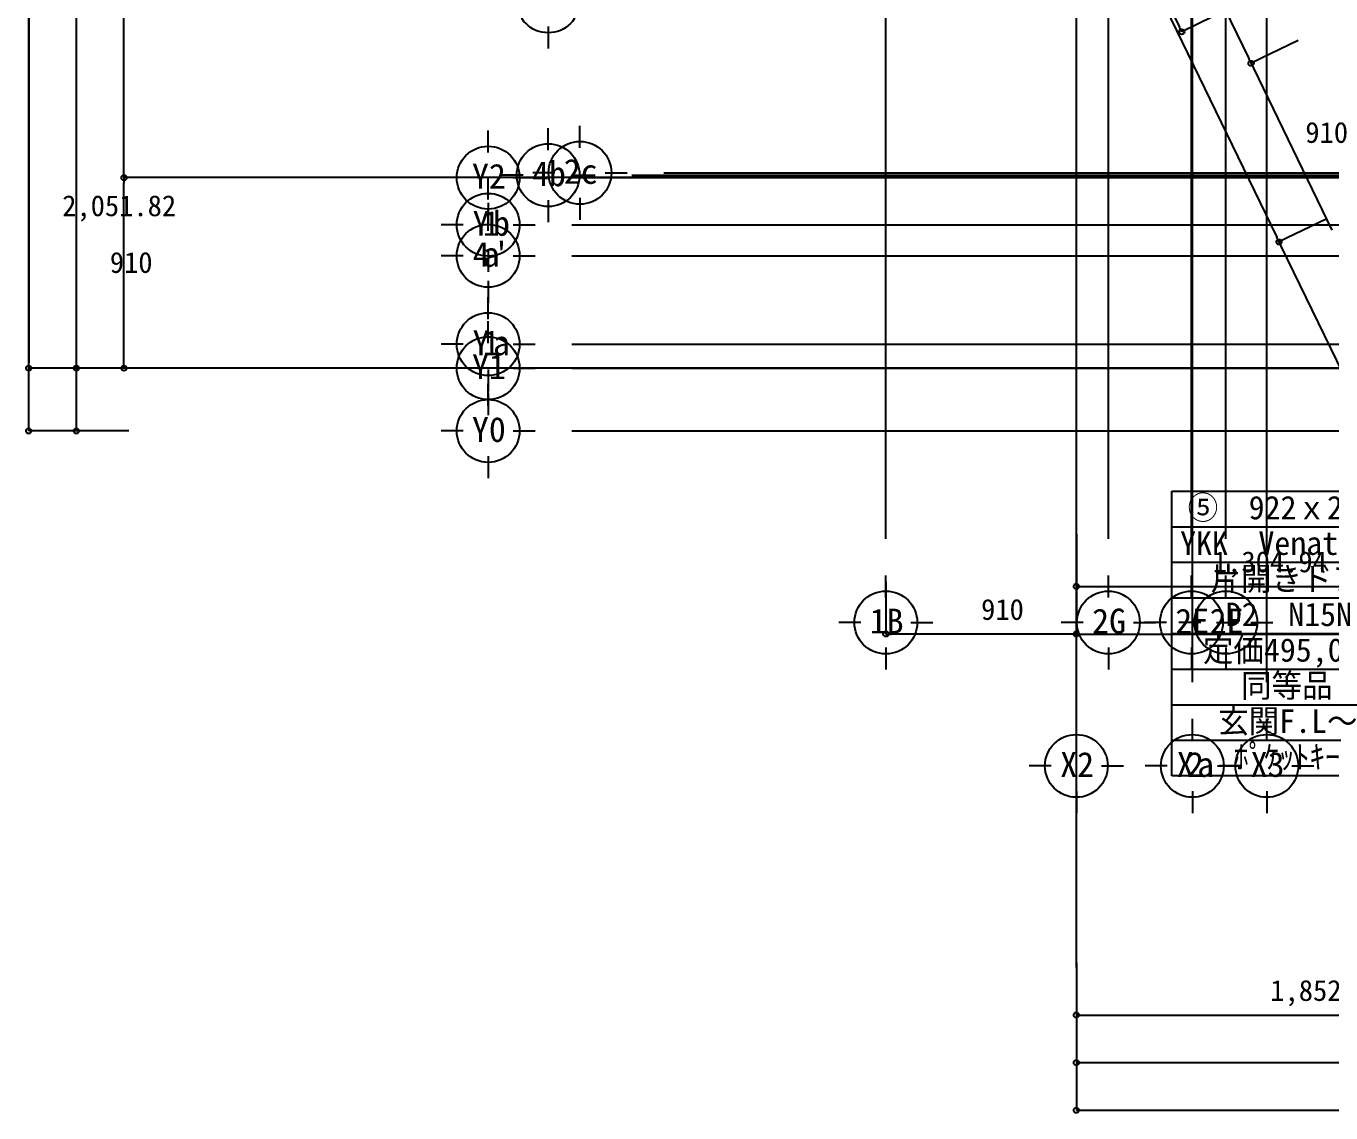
# Model space of a CAD drawing. Header units: metres. Extents: x 10861 to 26950, y 7268 to 22750.
# Drawn here: x 10908 to 17141, y 7268 to 12459 of the extents above; entities that cross this region are included whole.
import ezdxf

# ---------------------------------------------------------------- set-up
doc = ezdxf.new("R2010")
doc.units = ezdxf.units.M

msp = doc.modelspace()

# ---------------------------------------------------------------- linework, layer by layer
at = {"layer": 'GLID'}
for p, q in [((15014.7, 10010), (15014.7, 22205)), ((15924.7, 9325), (15924.7, 22205)), ((16077.5, 10010), (16077.5, 22205)), ((16474.6, 10010), (16474.6, 22205)), ((16478.7, 9325), (16478.7, 22205)), ((16638.6, 10010), (16638.6, 22205)), ((16834.7, 9325), (16834.7, 22205)), ((13401.7, 12456.8), (13401.7, 12351.8)), ((13401.7, 11867), (13401.7, 11972)), ((13553.4, 11878), (13553.4, 11983)), ((13114.7, 11855), (13114.7, 11960)), ((12994.7, 11735), (12889.7, 11735)), ((13114.7, 11630), (13114.7, 11735)), ((13281.7, 11747), (13176.7, 11747)), ((13234.7, 11735), (13339.7, 11735)), ((13433.4, 11758), (13328.4, 11758)), ((13514.7, 11735), (24358.1, 11735)), ((13521.7, 11747), (13626.7, 11747)), ((13673.4, 11758), (13778.4, 11758)), ((13801.7, 11747), (24358.1, 11747)), ((13953.4, 11758), (24358.1, 11758)), ((13114.7, 11615), (13114.7, 11510)), ((13401.7, 11627), (13401.7, 11522)), ((13553.4, 11638), (13553.4, 11533)), ((13114.7, 11481.6), (13114.7, 11586.6)), ((12994.7, 11510), (12889.7, 11510)), ((13234.7, 11510), (13339.7, 11510)), ((13514.7, 11510), (24358.1, 11510)), ((12994.7, 11361.6), (12889.7, 11361.6)), ((13114.7, 11390), (13114.7, 11285)), ((13234.7, 11361.6), (13339.7, 11361.6)), ((13514.7, 11361.6), (24358.1, 11361.6)), ((13114.7, 11241.6), (13114.7, 11136.6)), ((13114.7, 11059.3), (13114.7, 11164.3)), ((13114.7, 10945), (13114.7, 11050)), ((12994.7, 10939.3), (12889.7, 10939.3)), ((13234.7, 10939.3), (13339.7, 10939.3)), ((13514.7, 10939.3), (24358.1, 10939.3)), ((12994.7, 10825), (12889.7, 10825)), ((13114.7, 10819.3), (13114.7, 10714.3)), ((13234.7, 10825), (13339.7, 10825)), ((13514.7, 10825), (24358.1, 10825)), ((13114.7, 10645), (13114.7, 10750)), ((13114.7, 10705), (13114.7, 10600)), ((12994.7, 10525), (12889.7, 10525)), ((13234.7, 10525), (13339.7, 10525)), ((13514.7, 10525), (24358.1, 10525)), ((13114.7, 10405), (13114.7, 10300)), ((15014.7, 9730), (15014.7, 9835)), ((16077.5, 9730), (16077.5, 9835)), ((16474.6, 9730), (16474.6, 9835)), ((16638.6, 9730), (16638.6, 9835)), ((14894.7, 9610), (14789.7, 9610)), ((15134.7, 9610), (15239.7, 9610)), ((15957.5, 9610), (15852.5, 9610)), ((16197.5, 9610), (16302.5, 9610)), ((16354.6, 9610), (16249.6, 9610)), ((16518.6, 9610), (16413.6, 9610)), ((16594.6, 9610), (16699.6, 9610)), ((16758.6, 9610), (16863.6, 9610)), ((15014.7, 9490), (15014.7, 9385)), ((16077.5, 9490), (16077.5, 9385)), ((16474.6, 9490), (16474.6, 9385)), ((16638.6, 9490), (16638.6, 9385)), ((15924.7, 9045), (15924.7, 9150)), ((16478.7, 9045), (16478.7, 9150)), ((16834.7, 9045), (16834.7, 9150)), ((15804.7, 8925), (15699.7, 8925)), ((16044.7, 8925), (16149.7, 8925)), ((16358.7, 8925), (16253.7, 8925)), ((16598.7, 8925), (16703.7, 8925)), ((16714.7, 8925), (16609.7, 8925)), ((16954.7, 8925), (17059.7, 8925)), ((15924.7, 8805), (15924.7, 8700)), ((16478.7, 8805), (16478.7, 8700)), ((16834.7, 8805), (16834.7, 8700))]:
    msp.add_line(p, q, dxfattribs=at)
for centre in [(13401.7, 12576.8), (13553.4, 11758), (13114.7, 11735), (13401.7, 11747), (13114.7, 11510), (13114.7, 11361.6), (13114.7, 10939.3), (13114.7, 10825), (13114.7, 10525), (15014.7, 9610), (16077.5, 9610), (16474.6, 9610), (16638.6, 9610), (15924.7, 8925), (16478.7, 8925), (16834.7, 8925)]:
    msp.add_circle(centre, 150, dxfattribs=at)
at = {"layer": 'データ 001_1F'}
for p, q in [((15924.7, 7962.5), (15924.7, 21845)), ((10920, 20905), (10920, 10850)), ((10920, 10550), (10920, 20905)), ((11147.5, 10850), (11147.5, 17805)), ((11375, 11760), (11375, 15530)), ((15875.7, 14103.1), (16748.4, 12303.6)), ((15812.7, 13654.7), (16881.8, 11450.3)), ((11147.5, 10550), (11147.5, 12551.8)), ((16984.3, 12390.2), (16759.3, 12281.1)), ((16984.3, 12390.2), (16759.3, 12281.1)), ((16984.3, 12390.2), (16984.3, 12390.2)), ((16984.3, 12390.2), (16984.3, 12390.2)), ((16984.3, 12390.2), (16984.3, 12390.2)), ((16759.3, 12281.1), (16748.4, 12303.6)), ((16759.3, 12281.1), (16759.3, 12281.1)), ((16759.3, 12281.1), (16770.2, 12258.6)), ((16759.3, 12281.1), (16770.2, 12258.6)), ((16770.2, 12258.6), (17145.5, 11484.8)), ((16770.2, 12258.6), (17145.5, 11484.8)), ((11375, 11735), (11375, 11760)), ((11375, 11735), (11375, 11710)), ((11375, 11735), (11375, 11735)), ((11625, 11735), (11375, 11735)), ((19686, 11735), (11375, 11735)), ((11625, 11735), (11625, 11735)), ((11625, 11735), (11625, 11735)), ((11375, 10850), (11375, 11710)), ((17117.7, 11536.9), (16892.7, 11427.8)), ((17117.7, 11536.9), (16892.7, 11427.8)), ((17117.7, 11536.9), (17117.7, 11536.9)), ((17117.7, 11536.9), (17117.7, 11536.9)), ((16892.7, 11427.8), (16881.8, 11450.3)), ((16892.7, 11427.8), (16892.7, 11427.8)), ((16892.7, 11427.8), (16903.6, 11405.3)), ((16903.6, 11405.3), (17516.5, 10141.6)), ((10920, 10825), (10920, 10850)), ((11147.5, 10825), (11147.5, 10850)), ((11375, 10825), (11375, 10850)), ((11170, 10825), (10920, 10825)), ((10920, 10825), (10920, 10825)), ((11375, 10825), (11147.5, 10825)), ((11170, 10825), (11170, 10825)), ((26162.5, 10825), (11375, 10825)), ((11625, 10825), (11375, 10825)), ((11375, 10825), (11375, 10825)), ((11625, 10825), (11625, 10825)), ((10920, 10525), (10920, 10550)), ((11147.5, 10525), (11147.5, 10550)), ((11147.5, 10525), (10920, 10525)), ((11397.5, 10525), (11147.5, 10525)), ((11147.5, 10525), (11147.5, 10525)), ((11397.5, 10525), (11397.5, 10525)), ((16380, 8877.5), (16380, 10237.5)), ((16380, 10237.5), (17480, 10237.5)), ((16380, 10067.5), (17480, 10067.5)), ((15924.7, 10032.5), (15924.7, 9782.5)), ((15924.7, 10032.5), (15924.7, 10032.5)), ((16380, 9897.5), (17480, 9897.5)), ((15014.7, 9805), (15014.7, 9555)), ((15014.7, 9805), (15014.7, 9805)), ((15924.7, 9805), (15924.7, 9555)), ((15924.7, 9805), (15924.7, 9805)), ((15924.7, 9782.5), (15949.7, 9782.5)), ((15924.7, 9782.5), (15924.7, 9555)), ((15924.7, 9782.5), (15924.7, 9782.5)), ((15949.7, 9782.5), (17204.7, 9782.5)), ((16380, 9727.5), (17480, 9727.5)), ((15014.7, 9555), (15039.7, 9555)), ((15014.7, 9555), (15014.7, 9555)), ((15899.7, 9555), (15039.7, 9555)), ((15924.7, 9555), (15899.7, 9555)), ((15924.7, 9555), (15949.7, 9555)), ((15949.7, 9555), (22699.7, 9555)), ((16380, 9557.5), (17480, 9557.5)), ((16380, 9387.5), (17480, 9387.5)), ((16380, 9217.5), (17480, 9217.5)), ((16380, 9047.5), (17480, 9047.5)), ((17480, 8877.5), (16380, 8877.5)), ((15924.7, 7985), (15924.7, 7735)), ((15924.7, 7985), (15924.7, 7985)), ((15924.7, 7735), (15949.7, 7735)), ((15924.7, 7735), (15924.7, 7507.5)), ((15924.7, 7735), (15924.7, 7735)), ((15949.7, 7735), (17752.4, 7735)), ((15924.7, 7530), (15924.7, 7280)), ((15924.7, 7530), (15924.7, 7530)), ((15924.7, 7507.5), (15949.7, 7507.5)), ((15949.7, 7507.5), (22011, 7507.5)), ((15924.7, 7280), (15949.7, 7280)), ((15949.7, 7280), (22699.7, 7280))]:
    msp.add_line(p, q, dxfattribs=at)
for centre in [(16759.3, 12281.1), (16759.3, 12281.1), (16759.3, 12281.1), (11375, 11735), (11375, 11735), (16892.7, 11427.8), (16892.7, 11427.8), (10920, 10825), (11147.5, 10825), (11375, 10825), (10920, 10525), (11147.5, 10525), (15924.7, 9782.5), (15014.7, 9555), (15924.7, 9555), (15924.7, 9555), (15924.7, 7735), (15924.7, 7507.5), (15924.7, 7280)]:
    msp.add_circle(centre, 12.5, dxfattribs=at)
at = {"layer": '建具(金属窓)_1F'}
for p, q in [((15701.6, 13929.7), (16417.2, 12454.1)), ((16653.1, 12540.7), (16428.2, 12431.6)), ((16428.2, 12431.6), (16417.2, 12454.1)), ((16428.2, 12431.6), (16428.2, 12431.6))]:
    msp.add_line(p, q, dxfattribs=at)
msp.add_circle((16428.2, 12431.6), 12.5, dxfattribs=at)

# ---------------------------------------------------------------- texts
at = {"layer": 'GLID'}
for s, height, p in [('Y2', 118.79, (13037.5, 11682.5)), ('4b', 118.79, (13324.5, 11694.4)), ('2c', 118.79, (13476.1, 11705.5)), ('Y', 118.8, (13040.5, 11457.5)), ('1', 118.8, (13089.2, 11457.5)), ('b', 118.8, (13137.9, 11457.5)), ('4', 118.8, (13040.5, 11309)), ("'", 118.8, (13137.9, 11309)), ('a', 118.8, (13089.2, 11309)), ('Y', 118.8, (13040.5, 10886.7)), ('1', 118.8, (13089.2, 10886.7)), ('a', 118.8, (13137.9, 10886.7)), ('Y1', 118.79, (13037.5, 10772.5)), ('Y0', 118.79, (13037.5, 10472.5)), ('1B', 118.79, (14937.5, 9557.5)), ('2G', 118.79, (16000.2, 9557.5)), ('2E', 118.79, (16397.3, 9557.5)), ('2E', 118.79, (16561.4, 9557.5)), ('X2', 118.79, (15847.5, 8872.5)), ('X', 118.8, (16404.4, 8872.5)), ('2', 118.8, (16453.1, 8872.5)), ('X3', 118.79, (16757.5, 8872.5)), ('a', 118.8, (16501.9, 8872.5))]:
    msp.add_text(s, height=height, dxfattribs=at).set_placement(p)
at = {"layer": 'データ 001_1F'}
for s, height, p in [('910', 100, (17018.6, 11901.1)), ('910', 100, (17018.6, 11901.1)), ('2,051.82', 100, (11080, 11550.9)), ('910', 100, (11307.5, 11280)), ('⑤\u3000922ｘ2330', 112, (16456.6, 10103)), ('YKK\u3000VenatoD30', 112, (16420.2, 9933)), ('1,304.94', 100, (16577.2, 9850)), ('片開きドア', 112, (16565.9, 9763)), ('910', 100, (15469.7, 9622.5)), ('D2\u3000N15N', 112, (16638.7, 9593)), ('定価495,000', 112, (16529.4, 9423)), ('同等品', 112, (16711.5, 9253)), ('玄関F.L～', 112, (16602.3, 9083)), ('ﾎﾟｹｯﾄｷｰ', 112, (16675.1, 8913)), ('1,852.69', 100, (16851.1, 7802.5))]:
    msp.add_text(s, height=height, dxfattribs=at).set_placement(p)

doc.saveas('drawing.dxf')
